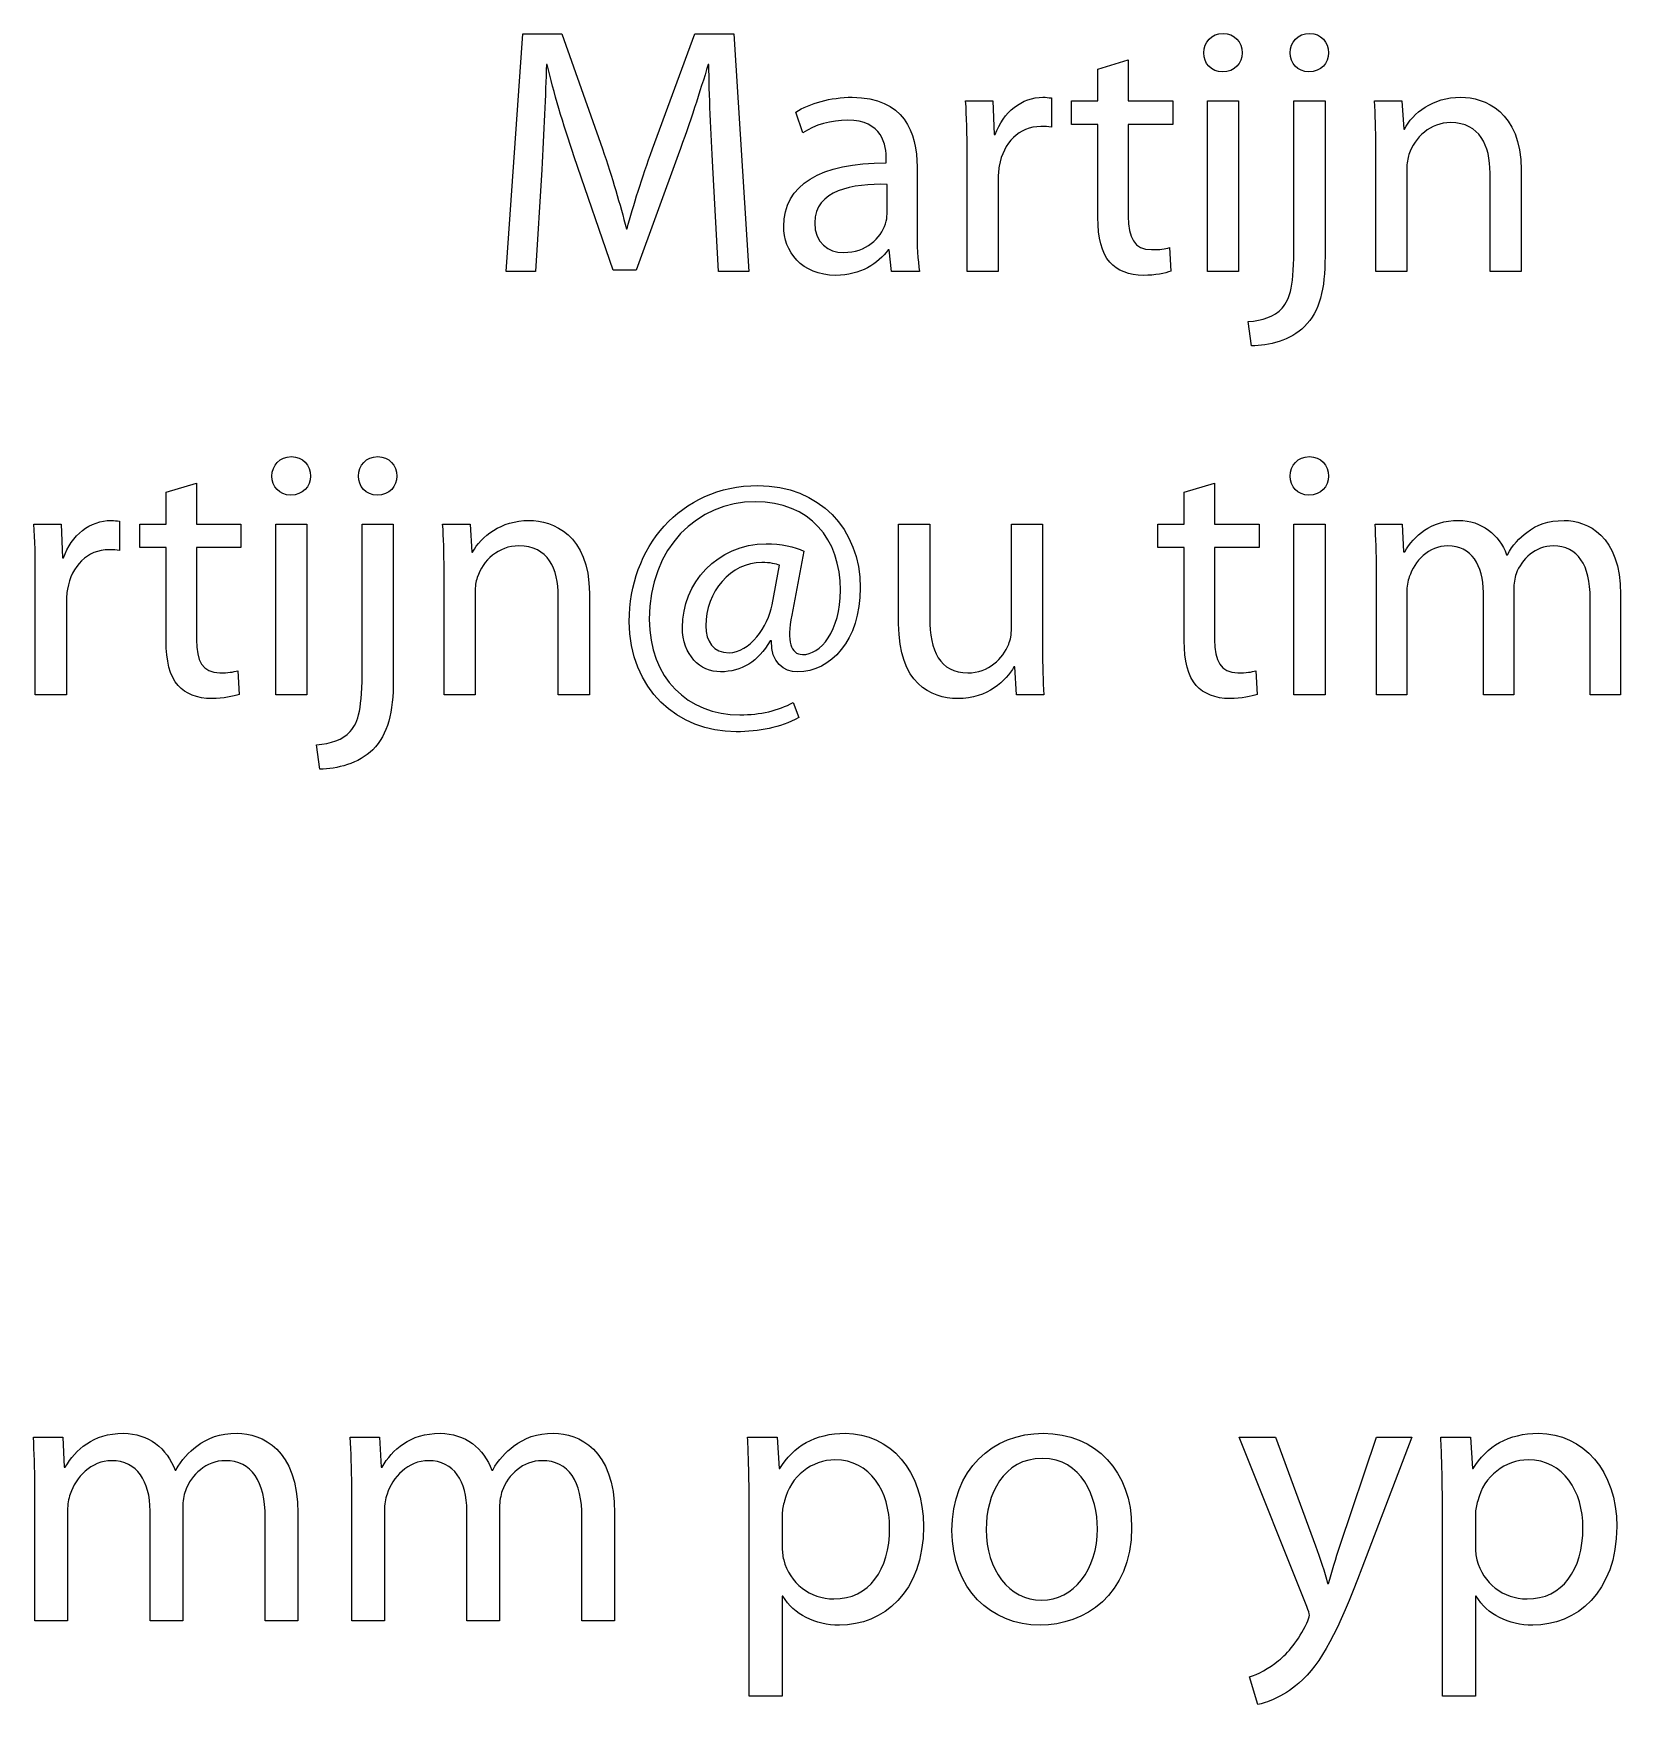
# Model space of a CAD drawing. Extents: x 16 to 1660, y 62 to 1240.
# Drawn here: x 1487.7 to 1579.2, y 1105.9 to 1202.2 of the extents above; entities that cross this region are included whole.
import ezdxf

# ---------------------------------------------------------------- set-up
doc = ezdxf.new("R2010")
doc.units = 0
doc.layers.get('0').update_dxf_attribs({"linetype": 'CONTINUOUS'})

msp = doc.modelspace()

# ---------------------------------------------------------------- linework, layer by layer
at = {"color": 7}
for points in [[(1517.036731, 1194.357953), (1516.671253, 1188.484909), (1514.984411, 1188.484909), (1515.939169, 1202.181718), (1518.195253, 1202.181718), (1520.531771, 1195.556833)], [(1523.417493, 1195.556833), (1525.856176, 1202.181718), (1528.11226, 1202.181718), (1528.965418, 1188.484909), (1527.21818, 1188.484909), (1526.893342, 1194.500193)], [(1549.081089, 1191.594151), (1549.081089, 1196.958913), (1547.557089, 1196.958913), (1547.557089, 1198.320636), (1549.081089, 1198.320636), (1549.081089, 1200.149718), (1550.828327, 1200.678038)], [(1550.828327, 1200.678038), (1550.828327, 1198.320636), (1553.389211, 1198.320636), (1553.389211, 1196.958913), (1550.828327, 1196.958913), (1550.828327, 1191.655111)], [(1557.391969, 1201.084438), (1557.391969, 1201.084438)], [(1517.341813, 1200.413878), (1517.300891, 1200.413878)], [(1526.66954, 1200.413878), (1526.628618, 1200.413878)], [(1541.461371, 1198.320636), (1543.025729, 1198.320636), (1543.107291, 1196.369633), (1543.167969, 1196.369633)], [(1546.399413, 1198.483196), (1546.399413, 1196.796636)], [(1555.400609, 1198.320636), (1557.188769, 1198.320636), (1557.188769, 1188.484909), (1555.400609, 1188.484909), (1555.400609, 1198.320636), (1555.400609, 1198.320636)], [(1560.378444, 1190.049549), (1560.378444, 1198.320636), (1562.166604, 1198.320636), (1562.166604, 1189.358669)], [(1565.011687, 1198.320636), (1566.596364, 1198.320636), (1566.698247, 1196.695036), (1566.738604, 1196.695036)], [(1532.073249, 1196.471233), (1531.667131, 1197.670396)], [(1524.9017, 1195.211393), (1522.48362, 1188.566189), (1521.141936, 1188.566189), (1518.906736, 1195.089473)], [(1536.889653, 1194.744033), (1536.889653, 1194.947233)], [(1543.330811, 1193.727751), (1543.330811, 1188.484909), (1541.542651, 1188.484909), (1541.542651, 1195.252033)], [(1566.880562, 1194.398593), (1566.880562, 1188.484909), (1565.092402, 1188.484909), (1565.092402, 1195.658433)], [(1538.657493, 1194.520513), (1538.657493, 1190.842311), (1538.657493, 1190.842311)], [(1573.464807, 1194.337633), (1573.464807, 1188.484909), (1571.676647, 1188.484909), (1571.676647, 1194.154753)], [(1536.930011, 1191.797351), (1536.930011, 1193.504513)], [(1521.913531, 1190.943911), (1521.954453, 1190.943911)], [(1538.799733, 1188.484909), (1537.194453, 1188.484909), (1537.052213, 1189.724711), (1536.990971, 1189.724711)], [(1553.206331, 1189.866669), (1553.287329, 1188.505229)], [(1557.939762, 1184.197107), (1557.736562, 1185.599187), (1557.736562, 1185.599187)], [(1503.706529, 1176.700438), (1503.706529, 1176.700438)], [(1562.369522, 1176.700438), (1562.369522, 1176.700438)], [(1495.395367, 1167.210151), (1495.395367, 1172.575196), (1493.871367, 1172.575196), (1493.871367, 1173.936636), (1495.395367, 1173.936636), (1495.395367, 1175.765718), (1497.143169, 1176.294038)], [(1497.143169, 1176.294038), (1497.143169, 1173.936636), (1499.703489, 1173.936636), (1499.703489, 1172.575196), (1497.143169, 1172.575196), (1497.143169, 1167.271111)], [(1554.058924, 1167.210151), (1554.058924, 1172.575196), (1552.53436, 1172.575196), (1552.53436, 1173.936636), (1554.058924, 1173.936636), (1554.058924, 1175.765718), (1555.806162, 1176.294038)], [(1555.806162, 1176.294038), (1555.806162, 1173.936636), (1558.366482, 1173.936636), (1558.366482, 1172.575196), (1555.806162, 1172.575196), (1555.806162, 1167.271111)], [(1487.775931, 1173.936636), (1489.340853, 1173.936636), (1489.421851, 1171.985633), (1489.483093, 1171.985633)], [(1492.714538, 1174.099196), (1492.714538, 1172.412636)], [(1501.714887, 1173.936636), (1503.503047, 1173.936636), (1503.503047, 1164.100909), (1501.714887, 1164.100909), (1501.714887, 1173.936636), (1501.714887, 1173.936636)], [(1506.692722, 1165.665831), (1506.692722, 1173.936636), (1508.480882, 1173.936636), (1508.480882, 1164.974669)], [(1511.325964, 1173.936636), (1512.911207, 1173.936636), (1513.012524, 1172.310753), (1513.053447, 1172.310753)], [(1537.599724, 1168.185793), (1537.599724, 1173.936918), (1539.387884, 1173.936918), (1539.387884, 1168.511196)], [(1544.102407, 1167.921916), (1544.102407, 1173.936918), (1545.891131, 1173.936918), (1545.891131, 1166.804033)], [(1560.37788, 1173.936636), (1562.16604, 1173.936636), (1562.16604, 1164.100909), (1560.37788, 1164.100909), (1560.37788, 1173.936636), (1560.37788, 1173.936636)], [(1565.051198, 1173.936636), (1566.61612, 1173.936636), (1566.697118, 1172.331356), (1566.758924, 1172.331356)], [(1532.134491, 1172.371996), (1531.443329, 1168.693793)], [(1572.631687, 1172.168796), (1572.672044, 1172.168796)], [(1489.645936, 1169.344033), (1489.645936, 1164.100909), (1487.857776, 1164.100909), (1487.857776, 1170.868033)], [(1513.195404, 1170.014593), (1513.195404, 1164.100909), (1511.407244, 1164.100909), (1511.407244, 1171.274433)], [(1530.305409, 1169.283073), (1530.732129, 1171.558913)], [(1566.88028, 1170.014593), (1566.88028, 1164.100909), (1565.133042, 1164.100909), (1565.133042, 1171.274433)], [(1519.779649, 1169.953633), (1519.779649, 1164.100909), (1517.991489, 1164.100909), (1517.991489, 1169.770753)], [(1573.038369, 1170.177153), (1573.038369, 1164.100909), (1571.290002, 1164.100909), (1571.290002, 1169.994273)], [(1579.195611, 1169.872353), (1579.195611, 1164.100909), (1577.447809, 1164.100909), (1577.447809, 1169.648833)], [(1530.264769, 1167.210151), (1530.203527, 1167.210151)], [(1499.520609, 1165.482951), (1499.602171, 1164.121229)], [(1545.971847, 1164.101191), (1544.387169, 1164.101191), (1544.285287, 1165.706753), (1544.244929, 1165.706753)], [(1558.183602, 1165.482951), (1558.265164, 1164.121229)], [(1531.524609, 1163.653869), (1531.849729, 1162.780109), (1531.849729, 1162.780109)], [(1504.25404, 1159.813107), (1504.05084, 1161.215187), (1504.05084, 1161.215187)], [(1487.747991, 1121.327309), (1489.43314, 1121.327309), (1489.520911, 1119.598133), (1489.586387, 1119.598133)], [(1506.00156, 1121.327309), (1507.687273, 1121.327309), (1507.775044, 1119.598133), (1507.84052, 1119.598133)], [(1528.895709, 1121.327309), (1530.603436, 1121.327309), (1530.712656, 1119.510362), (1530.756682, 1119.510362)], [(1561.113633, 1111.564678), (1557.217556, 1121.327309), (1559.318982, 1121.327309)], [(1559.318982, 1121.327309), (1561.6174, 1115.066773)], [(1563.040082, 1115.1108), (1565.141227, 1121.327309), (1567.176896, 1121.327309), (1564.287504, 1113.775324)], [(1568.839467, 1121.327309), (1570.547193, 1121.327309), (1570.656413, 1119.510362), (1570.70044, 1119.510362)], [(1495.91268, 1119.422873), (1495.956142, 1119.422873)], [(1514.166813, 1119.422873), (1514.210276, 1119.422873)], [(1489.71762, 1117.102724), (1489.71762, 1110.732687), (1487.835198, 1110.732687), (1487.835198, 1118.459649)], [(1507.971753, 1117.102724), (1507.971753, 1110.732687), (1506.089331, 1110.732687), (1506.089331, 1118.459649)], [(1530.931378, 1112.155651), (1530.888198, 1112.155651), (1530.888198, 1106.3986), (1528.98348, 1106.3986), (1528.98348, 1117.868676), (1528.98348, 1117.868676)], [(1570.875136, 1112.155651), (1570.831673, 1112.155651), (1570.831673, 1106.3986), (1568.927238, 1106.3986), (1568.927238, 1117.868676), (1568.927238, 1117.868676)], [(1496.350124, 1117.277702), (1496.350124, 1110.732687), (1494.467702, 1110.732687), (1494.467702, 1117.080711)], [(1502.982629, 1116.949478), (1502.982629, 1110.732687), (1501.100207, 1110.732687), (1501.100207, 1116.70846)], [(1514.604258, 1117.277702), (1514.604258, 1110.732687), (1512.721836, 1110.732687), (1512.721836, 1117.080711)], [(1521.236762, 1116.949478), (1521.236762, 1110.732687), (1519.35434, 1110.732687), (1519.35434, 1116.70846)], [(1530.888198, 1116.884002), (1530.888198, 1115.045324)], [(1551.025036, 1116.117769), (1551.025036, 1116.117769)], [(1570.831673, 1116.884002), (1570.831673, 1115.045324)], [(1562.317593, 1112.899871), (1562.36162, 1112.899871)], [(1558.290282, 1105.917129), (1557.808529, 1107.515071)]]:
    msp.add_lwpolyline(points, dxfattribs=at)
for points in [[(1555.176807, 1201.084438), (1555.176807, 1201.694038), (1555.623847, 1202.202038), (1556.294689, 1202.202038)], [(1556.294689, 1202.202038), (1556.944364, 1202.202038), (1557.391969, 1201.714358), (1557.391969, 1201.084438)], [(1560.155489, 1201.084438), (1560.155489, 1201.694038), (1560.602529, 1202.202038), (1561.272807, 1202.202038)], [(1561.272807, 1202.202038), (1561.943367, 1202.202038), (1562.370087, 1201.694038), (1562.370087, 1201.084438)], [(1556.253767, 1199.986876), (1555.603244, 1199.986876), (1555.176807, 1200.474556), (1555.176807, 1201.084438)], [(1557.391969, 1201.084438), (1557.391969, 1200.474556), (1556.964684, 1199.986876), (1556.253767, 1199.986876)], [(1561.232449, 1199.986876), (1560.581927, 1199.986876), (1560.155489, 1200.495158), (1560.155489, 1201.084438)], [(1562.370087, 1201.084438), (1562.370087, 1200.495158), (1561.963969, 1199.986876), (1561.232449, 1199.986876)], [(1517.300891, 1200.413878), (1517.260533, 1198.706716), (1517.158651, 1196.430593), (1517.036731, 1194.357953)], [(1518.906736, 1195.089473), (1518.256213, 1197.040193), (1517.728458, 1198.787996), (1517.341813, 1200.413878)], [(1526.628618, 1200.413878), (1526.14122, 1198.828636), (1525.592298, 1197.101153), (1524.9017, 1195.211393)], [(1526.893342, 1194.500193), (1526.79146, 1196.410556), (1526.66954, 1198.727036), (1526.66954, 1200.413878)], [(1531.667131, 1197.670396), (1532.480213, 1198.178396), (1533.679093, 1198.523836), (1534.918613, 1198.523836)], [(1534.918613, 1198.523836), (1537.925973, 1198.523836), (1538.657493, 1196.471233), (1538.657493, 1194.520513)], [(1541.542369, 1195.252033), (1541.542369, 1196.410556), (1541.522049, 1197.406236), (1541.461371, 1198.320636)], [(1543.167969, 1196.369633), (1543.615573, 1197.690716), (1544.712571, 1198.523836), (1545.911451, 1198.523836)], [(1545.911451, 1198.523836), (1546.094331, 1198.523836), (1546.236571, 1198.503516), (1546.399413, 1198.483196)], [(1565.092684, 1195.658433), (1565.092684, 1196.695036), (1565.072364, 1197.507836), (1565.011687, 1198.320636)], [(1566.738604, 1196.695036), (1567.226567, 1197.609436), (1568.364769, 1198.523836), (1569.990087, 1198.523836)], [(1569.990087, 1198.523836), (1571.351527, 1198.523836), (1573.464807, 1197.711036), (1573.464807, 1194.337633)], [(1534.654453, 1197.203036), (1533.719733, 1197.203036), (1532.764411, 1196.938876), (1532.073249, 1196.471233)], [(1536.889653, 1194.947233), (1536.889653, 1195.739713), (1536.665851, 1197.223356), (1534.654453, 1197.203036)], [(1545.789813, 1196.837276), (1544.530256, 1196.837276), (1543.635611, 1195.902273), (1543.392053, 1194.561153)], [(1546.399413, 1196.796636), (1546.217098, 1196.837276), (1546.033936, 1196.837276), (1545.789813, 1196.837276)], [(1569.400807, 1197.060796), (1568.242284, 1197.060796), (1567.327602, 1196.227676), (1567.003047, 1195.231713)], [(1571.676647, 1194.154753), (1571.676647, 1195.739713), (1571.087367, 1197.060796), (1569.400807, 1197.060796)], [(1520.531771, 1195.556833), (1521.101296, 1193.869991), (1521.548336, 1192.366311), (1521.913531, 1190.943911)], [(1521.954453, 1190.943911), (1522.320496, 1192.325671), (1522.807893, 1193.829351), (1523.417493, 1195.556833)], [(1567.003047, 1195.231713), (1566.921484, 1195.008193), (1566.880562, 1194.703393), (1566.880562, 1194.398593)], [(1530.976251, 1191.086151), (1530.976251, 1193.463873), (1533.089531, 1194.764353), (1536.889653, 1194.744033)], [(1543.392053, 1194.561153), (1543.351131, 1194.317313), (1543.330811, 1194.012513), (1543.330811, 1193.727751)], [(1536.930293, 1193.504513), (1534.979291, 1193.545153), (1532.764129, 1193.199713), (1532.764129, 1191.289351)], [(1533.983611, 1188.261389), (1531.991969, 1188.261389), (1530.976251, 1189.663751), (1530.976251, 1191.086151)], [(1532.764129, 1191.289351), (1532.764129, 1190.110791), (1533.536289, 1189.582189), (1534.430369, 1189.582189)], [(1534.430369, 1189.582189), (1535.731131, 1189.582189), (1536.564251, 1190.395271), (1536.848731, 1191.228391)], [(1536.848731, 1191.228391), (1536.909691, 1191.431591), (1536.930011, 1191.634791), (1536.930011, 1191.797351)], [(1549.771687, 1189.013229), (1549.284289, 1189.561869), (1549.081089, 1190.435911), (1549.081089, 1191.594151)], [(1550.828327, 1191.655111), (1550.828327, 1190.435911), (1551.174049, 1189.744749), (1552.170011, 1189.744749)], [(1538.657493, 1190.842311), (1538.657493, 1189.988871), (1538.698416, 1189.155469), (1538.799733, 1188.484909)], [(1536.990971, 1189.724711), (1536.442613, 1188.952269), (1535.385691, 1188.261389), (1533.983611, 1188.261389)], [(1552.170011, 1189.744749), (1552.657973, 1189.744749), (1552.942171, 1189.785389), (1553.206331, 1189.866669)], [(1559.687847, 1186.371347), (1560.175244, 1186.920269), (1560.378444, 1187.692429), (1560.378444, 1190.049549)], [(1562.166604, 1189.358669), (1562.166604, 1187.448589), (1561.861804, 1186.209069), (1560.988044, 1185.314989)], [(1551.702651, 1188.261389), (1550.869249, 1188.261389), (1550.198971, 1188.545869), (1549.771687, 1189.013229)], [(1553.287329, 1188.505229), (1552.942171, 1188.383309), (1552.393249, 1188.261389), (1551.702651, 1188.261389)], [(1557.736562, 1185.599187), (1558.569964, 1185.660147), (1559.260562, 1185.883667), (1559.687847, 1186.371347)], [(1560.988044, 1185.314989), (1560.195282, 1184.522227), (1558.895084, 1184.197107), (1557.939762, 1184.197107)], [(1501.491367, 1176.700438), (1501.491367, 1177.310038), (1501.938407, 1177.818038), (1502.609249, 1177.818038)], [(1502.609249, 1177.818038), (1503.258924, 1177.818038), (1503.706529, 1177.330358), (1503.706529, 1176.700438)], [(1506.469767, 1176.700438), (1506.469767, 1177.310038), (1506.916807, 1177.818038), (1507.587084, 1177.818038)], [(1507.587084, 1177.818038), (1508.257927, 1177.818038), (1508.684364, 1177.310038), (1508.684364, 1176.700438)], [(1560.15436, 1176.700438), (1560.15436, 1177.310038), (1560.6014, 1177.818038), (1561.272242, 1177.818038)], [(1561.272242, 1177.818038), (1561.921918, 1177.818038), (1562.369522, 1177.330358), (1562.369522, 1176.700438)], [(1502.568327, 1175.602876), (1501.917804, 1175.602876), (1501.491367, 1176.090838), (1501.491367, 1176.700438)], [(1503.706529, 1176.700438), (1503.706529, 1176.090838), (1503.279244, 1175.602876), (1502.568327, 1175.602876)], [(1507.546727, 1175.602876), (1506.896204, 1175.602876), (1506.469767, 1176.111158), (1506.469767, 1176.700438)], [(1508.684364, 1176.700438), (1508.684364, 1176.111158), (1508.278247, 1175.602876), (1507.546727, 1175.602876)], [(1561.23132, 1175.602876), (1560.580798, 1175.602876), (1560.15436, 1176.090838), (1560.15436, 1176.700438)], [(1562.369522, 1176.700438), (1562.369522, 1176.090838), (1561.942238, 1175.602876), (1561.23132, 1175.602876)], [(1522.075244, 1168.327751), (1522.075244, 1172.514236), (1524.981287, 1176.151798), (1529.492327, 1176.151798)], [(1529.492327, 1176.151798), (1533.028289, 1176.151798), (1535.385973, 1173.652156), (1535.385973, 1170.258433)], [(1529.329767, 1175.216796), (1526.017607, 1175.216796), (1523.233202, 1172.575196), (1523.233202, 1168.449671)], [(1534.247771, 1170.116193), (1534.247771, 1173.083196), (1532.479931, 1175.216796), (1529.329767, 1175.216796)], [(1487.857493, 1170.868033), (1487.857493, 1172.026556), (1487.837173, 1173.022236), (1487.775931, 1173.936636)], [(1489.483093, 1171.985633), (1489.930133, 1173.306716), (1491.027696, 1174.139836), (1492.226576, 1174.139836)], [(1492.226576, 1174.139836), (1492.409456, 1174.139836), (1492.551696, 1174.119798), (1492.714538, 1174.099196)], [(1511.407527, 1171.274433), (1511.407527, 1172.310753), (1511.387207, 1173.123836), (1511.325964, 1173.936636)], [(1513.053447, 1172.310753), (1513.541409, 1173.225436), (1514.679047, 1174.139836), (1516.304929, 1174.139836)], [(1516.304929, 1174.139836), (1517.666369, 1174.139836), (1519.779649, 1173.327036), (1519.779649, 1169.953633)], [(1565.13276, 1171.274433), (1565.13276, 1172.310753), (1565.091838, 1173.123836), (1565.051198, 1173.936636)], [(1566.758924, 1172.331356), (1567.306718, 1173.266076), (1568.2214, 1174.139836), (1569.867884, 1174.139836)], [(1569.867884, 1174.139836), (1571.188684, 1174.139836), (1572.204402, 1173.327036), (1572.631687, 1172.168796)], [(1573.789927, 1173.448956), (1574.379207, 1173.895996), (1575.009127, 1174.139836), (1575.944129, 1174.139836)], [(1575.944129, 1174.139836), (1577.264929, 1174.139836), (1579.195611, 1173.286396), (1579.195611, 1169.872353)], [(1525.143564, 1167.982593), (1525.143564, 1170.502273), (1527.135207, 1172.798716), (1529.959969, 1172.798716)], [(1529.959969, 1172.798716), (1530.813127, 1172.798716), (1531.605889, 1172.615553), (1532.134491, 1172.371996)], [(1572.672044, 1172.168796), (1572.976844, 1172.737756), (1573.383527, 1173.144156), (1573.789927, 1173.448956)], [(1492.104938, 1172.453276), (1490.844816, 1172.453276), (1489.950736, 1171.518273), (1489.706613, 1170.177153)], [(1492.714538, 1172.412636), (1492.531658, 1172.453276), (1492.348496, 1172.453276), (1492.104938, 1172.453276)], [(1515.715084, 1172.676796), (1514.556844, 1172.676796), (1513.642444, 1171.843393), (1513.317324, 1170.847713)], [(1517.991489, 1169.770753), (1517.991489, 1171.355713), (1517.401644, 1172.676796), (1515.715084, 1172.676796)], [(1569.237964, 1172.676796), (1568.140684, 1172.676796), (1567.307, 1171.782433), (1567.02252, 1170.888353)], [(1571.290002, 1169.994273), (1571.290002, 1171.558913), (1570.599404, 1172.676796), (1569.237964, 1172.676796)], [(1575.313927, 1172.676796), (1574.277607, 1172.676796), (1573.505447, 1171.924673), (1573.180044, 1171.071233)], [(1577.447809, 1169.648833), (1577.447809, 1171.558913), (1576.736609, 1172.676796), (1575.313927, 1172.676796)], [(1513.317324, 1170.847713), (1513.236327, 1170.624193), (1513.195404, 1170.319393), (1513.195404, 1170.014593)], [(1529.716129, 1171.721756), (1527.927404, 1171.721756), (1526.484967, 1170.034913), (1526.484967, 1168.063873)], [(1530.732129, 1171.558913), (1530.528647, 1171.640193), (1530.183771, 1171.721756), (1529.716129, 1171.721756)], [(1567.02252, 1170.888353), (1566.921202, 1170.644513), (1566.88028, 1170.319393), (1566.88028, 1170.014593)], [(1573.180044, 1171.071233), (1573.098482, 1170.807073), (1573.038369, 1170.502273), (1573.038369, 1170.177153)], [(1489.706613, 1170.177153), (1489.666256, 1169.933313), (1489.645936, 1169.628513), (1489.645936, 1169.344033)], [(1535.385973, 1170.258433), (1535.385973, 1167.210151), (1533.678811, 1165.421709), (1531.788769, 1165.421709)], [(1532.052929, 1166.417671), (1533.089813, 1166.377031), (1534.247771, 1167.779393), (1534.247771, 1170.116193)], [(1527.826087, 1166.519271), (1529.004647, 1166.519271), (1530.081607, 1168.022951), (1530.305409, 1169.283073)], [(1528.232204, 1161.967309), (1524.899442, 1161.967309), (1522.075244, 1164.405991), (1522.075244, 1168.327751)], [(1523.233202, 1168.449671), (1523.233202, 1165.055949), (1525.448082, 1162.942669), (1528.456007, 1162.942669)], [(1527.338407, 1165.421709), (1526.160129, 1165.421709), (1525.143564, 1166.377031), (1525.143564, 1167.982593)], [(1526.484967, 1168.063873), (1526.484967, 1167.169511), (1526.932007, 1166.519271), (1527.826087, 1166.519271)], [(1531.443329, 1168.693793), (1531.138529, 1167.149191), (1531.382651, 1166.437991), (1532.052929, 1166.417671)], [(1540.993447, 1163.877671), (1539.448844, 1163.877671), (1537.599724, 1164.751431), (1537.599724, 1168.185793)], [(1539.387884, 1168.511196), (1539.387884, 1166.641473), (1539.977164, 1165.361031), (1541.582727, 1165.361031)], [(1496.086529, 1164.629229), (1495.598567, 1165.177869), (1495.395367, 1166.051911), (1495.395367, 1167.210151)], [(1497.143169, 1167.271111), (1497.143169, 1166.051911), (1497.488891, 1165.360749), (1498.484289, 1165.360749)], [(1530.203527, 1167.210151), (1529.492327, 1166.011271), (1528.557607, 1165.421709), (1527.338407, 1165.421709)], [(1531.788769, 1165.421709), (1530.975687, 1165.421709), (1530.223847, 1165.950311), (1530.264769, 1167.210151)], [(1541.582727, 1165.361031), (1542.781607, 1165.361031), (1543.615009, 1166.194433), (1543.940411, 1167.007233)], [(1543.940411, 1167.007233), (1544.041729, 1167.251073), (1544.102407, 1167.576193), (1544.102407, 1167.921916)], [(1554.749522, 1164.629229), (1554.26156, 1165.177869), (1554.058924, 1166.051911), (1554.058924, 1167.210151)], [(1555.806162, 1167.271111), (1555.806162, 1166.051911), (1556.151884, 1165.360749), (1557.147282, 1165.360749)], [(1545.890849, 1166.804033), (1545.890849, 1165.767431), (1545.911169, 1164.873351), (1545.971847, 1164.101191)], [(1498.484289, 1165.360749), (1498.972251, 1165.360749), (1499.256449, 1165.401671), (1499.520609, 1165.482951)], [(1506.002124, 1161.987347), (1506.489522, 1162.536269), (1506.692722, 1163.308429), (1506.692722, 1165.665831)], [(1544.244929, 1165.706753), (1543.797324, 1164.913991), (1542.740684, 1163.877671), (1540.993447, 1163.877671)], [(1557.147282, 1165.360749), (1557.635244, 1165.360749), (1557.919442, 1165.401671), (1558.183602, 1165.482951)], [(1498.016929, 1163.877389), (1497.184091, 1163.877389), (1496.513249, 1164.161869), (1496.086529, 1164.629229)], [(1499.602171, 1164.121229), (1499.256449, 1163.999309), (1498.708091, 1163.877389), (1498.016929, 1163.877389)], [(1508.480882, 1164.974669), (1508.480882, 1163.064589), (1508.176082, 1161.824787), (1507.302322, 1160.930707)], [(1556.679922, 1163.877389), (1555.847084, 1163.877389), (1555.176242, 1164.161869), (1554.749522, 1164.629229)], [(1558.265164, 1164.121229), (1557.919442, 1163.999309), (1557.371084, 1163.877389), (1556.679922, 1163.877389)], [(1528.456007, 1162.942669), (1529.614247, 1162.942669), (1530.691207, 1163.186509), (1531.524609, 1163.653869)], [(1531.849729, 1162.780109), (1530.731847, 1162.190829), (1529.593644, 1161.967309), (1528.232204, 1161.967309)], [(1504.05084, 1161.215187), (1504.884242, 1161.276147), (1505.57484, 1161.499667), (1506.002124, 1161.987347)], [(1507.302322, 1160.930707), (1506.50956, 1160.138227), (1505.209362, 1159.813107), (1504.25404, 1159.813107)], [(1487.83548, 1118.459649), (1487.83548, 1119.57612), (1487.791736, 1120.451856), (1487.747991, 1121.327309)], [(1489.586387, 1119.598133), (1490.177642, 1120.60482), (1491.162598, 1121.546031), (1492.935518, 1121.546031)], [(1492.935518, 1121.546031), (1494.3582, 1121.546031), (1495.45294, 1120.670578), (1495.91268, 1119.422873)], [(1495.956142, 1119.422873), (1496.284649, 1120.03586), (1496.722376, 1120.473587), (1497.160102, 1120.801811)], [(1497.160102, 1120.801811), (1497.795102, 1121.283564), (1498.473564, 1121.546031), (1499.480533, 1121.546031)], [(1499.480533, 1121.546031), (1500.903498, 1121.546031), (1502.982629, 1120.626551), (1502.982629, 1116.949478)], [(1506.089613, 1118.459649), (1506.089613, 1119.57612), (1506.045869, 1120.451856), (1506.00156, 1121.327309)], [(1507.84052, 1119.598133), (1508.432058, 1120.60482), (1509.416731, 1121.546031), (1511.189651, 1121.546031)], [(1511.189651, 1121.546031), (1512.612333, 1121.546031), (1513.707073, 1120.670578), (1514.166813, 1119.422873)], [(1514.210276, 1119.422873), (1514.538782, 1120.03586), (1514.976509, 1120.473587), (1515.414236, 1120.801811)], [(1515.414236, 1120.801811), (1516.049236, 1121.283564), (1516.727698, 1121.546031), (1517.734949, 1121.546031)], [(1517.734949, 1121.546031), (1519.157631, 1121.546031), (1521.236762, 1120.626551), (1521.236762, 1116.949478)], [(1528.98348, 1117.868676), (1528.98348, 1119.225882), (1528.940018, 1120.32034), (1528.895709, 1121.327309)], [(1530.756682, 1119.510362), (1531.522633, 1120.801811), (1532.792351, 1121.546031), (1534.521809, 1121.546031)], [(1534.521809, 1121.546031), (1537.104424, 1121.546031), (1539.031156, 1119.379129), (1539.031156, 1116.183244)], [(1540.671149, 1115.942509), (1540.671149, 1119.466618), (1543.013311, 1121.546031), (1545.924716, 1121.546031)], [(1545.924716, 1121.546031), (1548.967353, 1121.546031), (1551.025036, 1119.335384), (1551.025036, 1116.117769)], [(1568.927238, 1117.868676), (1568.927238, 1119.225882), (1568.883776, 1120.32034), (1568.839467, 1121.327309)], [(1570.70044, 1119.510362), (1571.466391, 1120.801811), (1572.736109, 1121.546031), (1574.465284, 1121.546031)], [(1574.465284, 1121.546031), (1577.048182, 1121.546031), (1578.974631, 1119.379129), (1578.974631, 1116.183244)], [(1492.256773, 1119.970102), (1491.074827, 1119.970102), (1490.17736, 1119.006878), (1489.870867, 1118.043936)], [(1494.467702, 1117.080711), (1494.467702, 1118.766142), (1493.723482, 1119.970102), (1492.256773, 1119.970102)], [(1498.802071, 1119.970102), (1497.685318, 1119.970102), (1496.853609, 1119.160124), (1496.503371, 1118.240927)], [(1501.100207, 1116.70846), (1501.100207, 1118.766142), (1500.333973, 1119.970102), (1498.802071, 1119.970102)], [(1510.510907, 1119.970102), (1509.328678, 1119.970102), (1508.431776, 1119.006878), (1508.125282, 1118.043936)], [(1512.721836, 1117.080711), (1512.721836, 1118.766142), (1511.977616, 1119.970102), (1510.510907, 1119.970102)], [(1517.05564, 1119.970102), (1515.939451, 1119.970102), (1515.107742, 1119.160124), (1514.757504, 1118.240927)], [(1519.35434, 1116.70846), (1519.35434, 1118.766142), (1518.588107, 1119.970102), (1517.05564, 1119.970102)], [(1533.930553, 1120.014129), (1532.617091, 1120.014129), (1531.369669, 1119.094649), (1531.019149, 1117.650236)], [(1537.082411, 1116.096038), (1537.082411, 1118.197464), (1535.966222, 1120.014129), (1533.930553, 1120.014129)], [(1545.880689, 1120.1019), (1543.626016, 1120.1019), (1542.64106, 1117.999909), (1542.64106, 1116.007984)], [(1549.05456, 1116.052011), (1549.05456, 1117.846944), (1548.156811, 1120.1019), (1545.880689, 1120.1019)], [(1573.874311, 1120.014129), (1572.560849, 1120.014129), (1571.313427, 1119.094649), (1570.962907, 1117.650236)], [(1577.026169, 1116.096038), (1577.026169, 1118.197464), (1575.90998, 1120.014129), (1573.874311, 1120.014129)], [(1489.870867, 1118.043936), (1489.761364, 1117.781187), (1489.71762, 1117.430949), (1489.71762, 1117.102724)], [(1496.503371, 1118.240927), (1496.4156, 1117.956164), (1496.350124, 1117.62794), (1496.350124, 1117.277702)], [(1508.125282, 1118.043936), (1508.015498, 1117.781187), (1507.971753, 1117.430949), (1507.971753, 1117.102724)], [(1514.757504, 1118.240927), (1514.669733, 1117.956164), (1514.604258, 1117.62794), (1514.604258, 1117.277702)], [(1531.019149, 1117.650236), (1530.953673, 1117.409218), (1530.888198, 1117.124738), (1530.888198, 1116.884002)], [(1570.962907, 1117.650236), (1570.897431, 1117.409218), (1570.831673, 1117.124738), (1570.831673, 1116.884002)], [(1533.865078, 1112.002687), (1535.900747, 1112.002687), (1537.082411, 1113.666387), (1537.082411, 1116.096038)], [(1539.031156, 1116.183244), (1539.031156, 1112.374373), (1536.688993, 1110.491951), (1534.19302, 1110.491951)], [(1545.749456, 1110.491951), (1542.904091, 1110.491951), (1540.671149, 1112.593378), (1540.671149, 1115.942509)], [(1542.64106, 1116.007984), (1542.64106, 1113.687836), (1543.954522, 1111.936647), (1545.836944, 1111.936647)], [(1551.025036, 1116.117769), (1551.025036, 1112.199396), (1548.288891, 1110.491951), (1545.749456, 1110.491951)], [(1545.836944, 1111.936647), (1547.675904, 1111.936647), (1549.05456, 1113.666104), (1549.05456, 1116.052011)], [(1573.808836, 1112.002687), (1575.844504, 1112.002687), (1577.026169, 1113.666387), (1577.026169, 1116.096038)], [(1578.974631, 1116.183244), (1578.974631, 1112.374373), (1576.632469, 1110.491951), (1574.136778, 1110.491951)], [(1530.888198, 1115.045324), (1530.888198, 1114.760562), (1530.909929, 1114.498096), (1530.975687, 1114.25736)], [(1561.6174, 1115.066773), (1561.880149, 1114.36658), (1562.142616, 1113.534589), (1562.317593, 1112.899871)], [(1562.36162, 1112.899871), (1562.558329, 1113.534589), (1562.777333, 1114.344567), (1563.040082, 1115.1108)], [(1570.831673, 1115.045324), (1570.831673, 1114.760562), (1570.853687, 1114.498096), (1570.919444, 1114.25736)], [(1530.975687, 1114.25736), (1531.325642, 1112.921884), (1532.48614, 1112.002687), (1533.865078, 1112.002687)], [(1570.919444, 1114.25736), (1571.2694, 1112.921884), (1572.429898, 1112.002687), (1573.808836, 1112.002687)], [(1564.287504, 1113.775324), (1562.908567, 1110.141713), (1561.967638, 1108.303036), (1560.653893, 1107.143102)], [(1534.19302, 1110.491951), (1532.792351, 1110.491951), (1531.566378, 1111.104938), (1530.931378, 1112.155651)], [(1574.136778, 1110.491951), (1572.736109, 1110.491951), (1571.510136, 1111.104938), (1570.875136, 1112.155651)], [(1561.26688, 1111.061193), (1561.26688, 1111.170696), (1561.223418, 1111.323942), (1561.113633, 1111.564678)], [(1559.493678, 1108.456282), (1560.019458, 1108.872278), (1560.653893, 1109.616498), (1561.113633, 1110.601453)], [(1561.113633, 1110.601453), (1561.201404, 1110.798444), (1561.26688, 1110.951691), (1561.26688, 1111.061193)], [(1557.808529, 1107.515071), (1558.290282, 1107.668318), (1558.924718, 1107.974811), (1559.493678, 1108.456282)], [(1560.653893, 1107.143102), (1559.690951, 1106.333124), (1558.771471, 1106.0049), (1558.290282, 1105.917129)]]:
    msp.add_open_spline(points, degree=3, dxfattribs=at)

doc.saveas('drawing.dxf')
